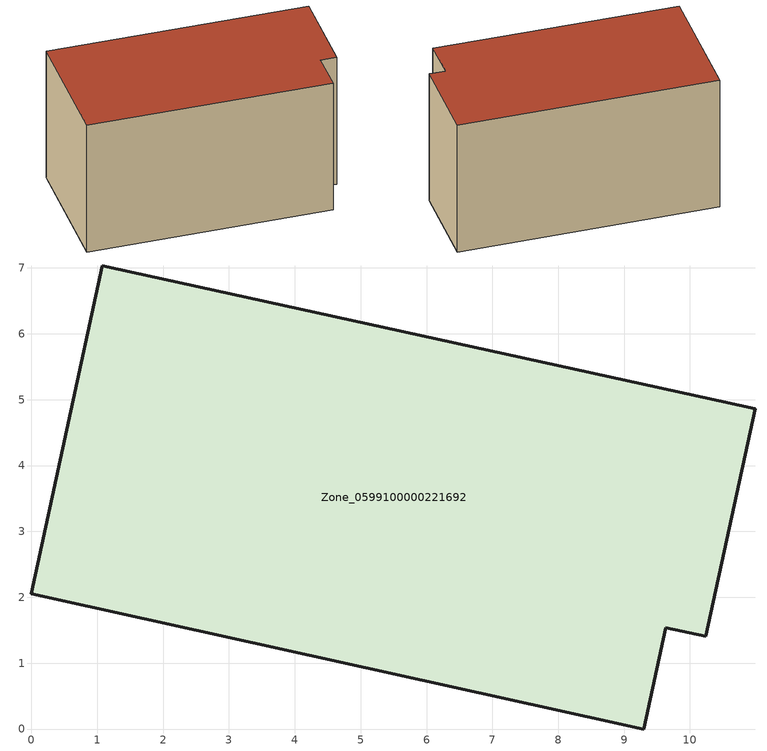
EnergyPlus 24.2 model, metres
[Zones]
Zone_0599100000221692
 floor ground (C_G): 0,2.05 1.08,7.03 10.99,4.86 10.24,1.41 9.63,1.54 9.3,0 z0
 wall outside (C_F): 1.08,7.03 0,2.05 9.3,0 9.63,1.54 10.24,1.41 10.99,4.86 1.08,7.03 z0:5.68
 roof outside (C_R): 10.99,4.86 1.08,7.03 0,2.05 9.3,0 9.63,1.54 10.24,1.41 z5.68
[BUILDING]
Pand.0599100000221692: North Axis=0; Terrain=City; Loads Convergence Tolerance Value=0.04; Temperature Convergence Tolerance Value=0.4; Solar Distribution=FullExterior; Maximum Number of Warmup Days=25; Minimum Number of Warmup Days=1
[Site:Location]
Rotterdam.The.Hague.AP_ZH_NLD Design_Conditions: Latitude=51.96; Longitude=4.45; Time Zone=1; Elevation=-4.5
[SITE:GROUNDTEMPERATURE:BUILDINGSURFACE]
18, 18, 18, 18, 18, 18, 18, 18, 18, 18, 18, 18
[MATERIAL] Thermal Absorptance=0.9; Solar Absorptance=0.7; Visible Absorptance=0.7
Name | Roughness | Thickness | Conductivity | Density | Specific Heat
G.TI.1975-1991 | MediumSmooth | 0.15 | 0.288461 | 540 | 1210
F.TI.1975-1991 | Rough | 0.3 | 0.230769 | 1920 | 840
R.TI.1975-1991 | MediumRough | 0.2 | 0.153846 | 1500 | 1000
[CONSTRUCTION]
C_G: G.TI.1975-1991
C_F: F.TI.1975-1991
C_R: R.TI.1975-1991
[ZONE]
Zone_0599100000221692: Type=1; Multiplier=1; Ceiling Height=Autocalculate; Volume=Autocalculate; Floor Area=autocalculate; Part of Total Floor Area=Yes
[ZONEINFILTRATION:DESIGNFLOWRATE]
Infil_Zone_0599100000221692: Zone or ZoneList or Space or SpaceList=Zone_0599100000221692; Schedule=AlwaysOn; Design Flow Rate Calculation Method=Flow/Area; Flow Rate per Floor Area=0.003; Constant Term Coefficient=1; Temperature Term Coefficient=0; Velocity Term Coefficient=0; Velocity Squared Term Coefficient=0
[HVACTEMPLATE:ZONE:IDEALLOADSAIRSYSTEM]
Zone_0599100000221692: Maximum Heating Supply Air Temperature=50; Minimum Cooling Supply Air Temperature=13; Maximum Heating Supply Air Humidity Ratio=0.0156; Minimum Cooling Supply Air Humidity Ratio=0.0077; Heating Limit=NoLimit; Cooling Limit=NoLimit; Dehumidification Control Type=ConstantSensibleHeatRatio; Cooling Sensible Heat Ratio=0.7; Dehumidification Setpoint=60; Humidification Control Type=None; Humidification Setpoint=30; Outdoor Air Method=None; Outdoor Air Flow Rate per Person=0.00944; Outdoor Air Flow Rate per Zone Floor Area=0; Outdoor Air Flow Rate per Zone=0; Demand Controlled Ventilation Type=None; Outdoor Air Economizer Type=NoEconomizer; Heat Recovery Type=None; Sensible Heat Recovery Effectiveness=0.7; Latent Heat Recovery Effectiveness=0.65
[ZONECONTROL:THERMOSTAT]
ThermostatControl_Zone_0599100000221692: Zone or ZoneList=Zone_0599100000221692; Control Type Schedule=DualSetpointControlType; Control 1=Thermostat_Zone_0599100000221692; Temperature Difference Between Cutout And Setpoint=0
[THERMOSTATSETPOINT:DUALSETPOINT]
Thermostat_Zone_0599100000221692: Heating Setpoint Temperature Schedule=HeatingSetpoint_Zone_0599100000221692; Cooling Setpoint Temperature Schedule=CoolingSetpoint_Zone_0599100000221692
[SCHEDULE:COMPACT]
HeatingSetpoint_Zone_0599100000221692: Through: 12/31, For: AllDays, Until: 24:00, 21
CoolingSetpoint_Zone_0599100000221692: Through: 12/31, For: AllDays, Until: 24:00, 24
DualSetpointControlType: Through: 12/31, For: AllDays, Until: 24:00, 4
AlwaysOn: Through: 12/31, For: AllDays, Until: 24:00, 1
